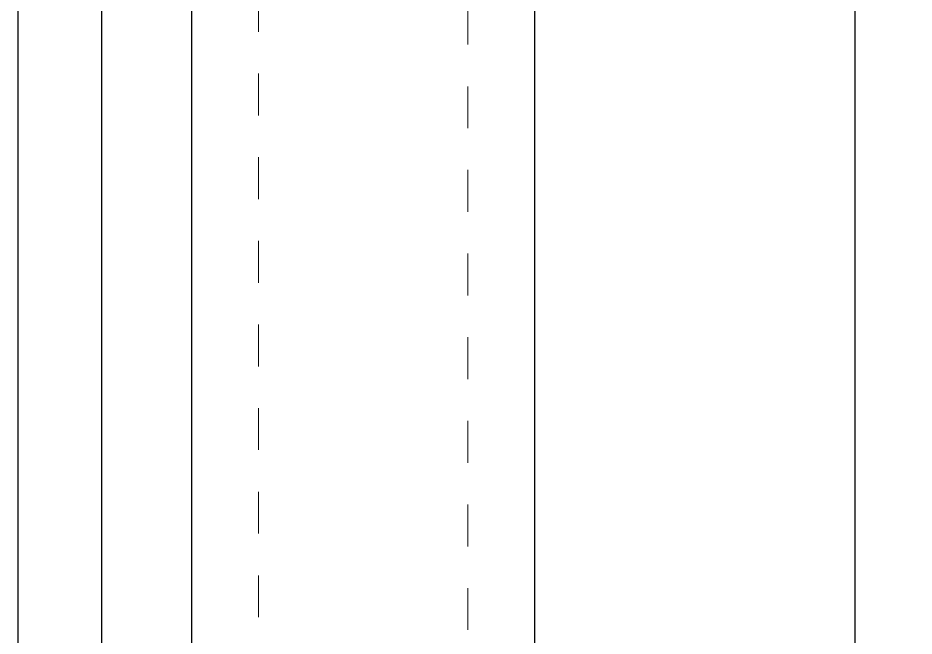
# Model space of a CAD drawing. Header units: inches. Extents: x -66.6 to 9.3, y 204.4 to 283.9.
# Drawn here: x -36.822 to -34.681, y 271.919 to 273.398 of the extents above; entities that cross this region are included whole.
import ezdxf

# ---------------------------------------------------------------- set-up
doc = ezdxf.new("R2010")
doc.units = ezdxf.units.IN
doc.header["$MEASUREMENT"] = 0
doc.linetypes.add('DASHED2', pattern=[0.375, 0.25, -0.125])
doc.layers.add('A2 Hatch', color=8, linetype='Continuous', lineweight=9)
doc.layers.add('DIM', color=3, linetype='Continuous', lineweight=13)
doc.styles.add('ARCTEXT', font='arctext.shx', dxfattribs={"width": 0.85})
doc.dimstyles.new('ARCTEXT1-4', dxfattribs={"dimtxt": 4, "dimasz": 2, "dimexe": 2, "dimexo": 2, "dimgap": 2, "dimtad": 1, "dimdec": 4, "dimzin": 3, "dimdsep": 46, "dimlunit": 4, "dimtxsty": 'ARCTEXT', "dimblk": 'ARCHTICK', "dimcen": 2, "dimaunit": 1, "dimadec": 0, "dimazin": 0, "dimtfac": 1, "dimtdec": 4, "dimtmove": 2, "dimatfit": 3, "dimldrblk": 'arrow', "dimfxl": 0, "dimtolj": 1, "dimtzin": 0, "dimarcsym": 0})

# ---------------------------------------------------------------- blocks, each defined once
blk = doc.blocks.new('_ArchTick')
at = {"color": 0, "linetype": 'ByBlock', "const_width": 0.15}
blk.add_lwpolyline([(-0.5, -0.5), (0.5, 0.5)], dxfattribs=at)
blk = doc.blocks.new('arrow')
at = {"layer": 'DIM'}
blk.add_hatch(color=253, dxfattribs=at).paths.add_polyline_path([(-2, 0.5), (-2, -0.5), (0, 0)])
at = {"layer": 'DIM', "lineweight": 9}
for points in [[(-2, 0.9832), (-2, 0.5), (-2.4688, 0.6172)], [(0.3743, 0.0936), (0, 0)], [(0.3743, -0.0936), (0, 0)], [(-2, -0.9832), (-2, -0.5), (-2.4688, -0.6172)]]:
    blk.add_lwpolyline(points, dxfattribs=at)
at = {"layer": 'DIM', "lineweight": 15}
blk.add_lwpolyline([(0, 0), (-2, -0.5), (-2, 0.5), (0, 0)], dxfattribs=at)

msp = doc.modelspace()

# ---------------------------------------------------------------- linework, layer by layer
at = {"color": 1}
for p, q in [((-34.8225, 283.3478), (-34.8225, 270.9197)), ((-35.5875, 283.0884), (-35.5875, 270.9197)), ((-36.4075, 282.8103), (-36.4075, 270.9197)), ((-36.6225, 282.7374), (-36.6225, 270.9197)), ((-36.8225, 282.6695), (-36.8225, 270.9197))]:
    msp.add_line(p, q, dxfattribs=at)
at = {"layer": 'A2 Hatch', "linetype": 'DASHED2', "ltscale": 0.15}
for p, q in [((-35.7475, 283.0341), (-35.7475, 270.9197)), ((-36.2475, 282.8645), (-36.2475, 270.9197))]:
    msp.add_line(p, q, dxfattribs=at)

# ---------------------------------------------------------------- leaders
at = {"layer": 'DIM'}
msp.add_leader([(-34.8225, 258.9197), (-21.0127, 273.1714), (-13.9152, 273.1714)], dimstyle='ARCTEXT1-4', override={"dimasz": 0.5, "dimtad": 0}, dxfattribs=at)

doc.saveas('drawing.dxf')
